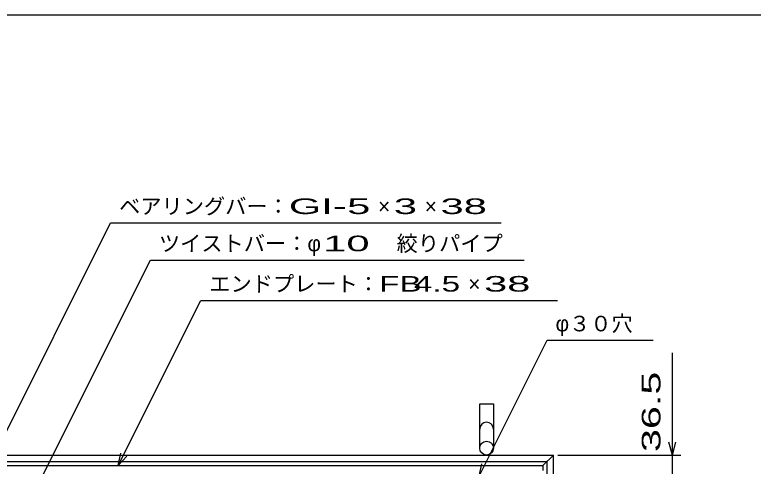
# Model space of a CAD drawing. Units: millimetres, scale not verified. Extents: x -1456 to 1385, y -1026 to 843.
# Drawn here: x -876 to -180, y 418 to 843 of the extents above; entities that cross this region are included whole.
import ezdxf
from ezdxf.enums import TextEntityAlignment as Align

# ---------------------------------------------------------------- set-up
doc = ezdxf.new("R2010")
doc.units = ezdxf.units.MM
doc.header["$LTSCALE"] = 8
doc.linetypes.add('DASHED', pattern=[7.5, 6, -1.5])
for name, color, linetype, lineweight in [('0_2', 150, 'Continuous', 25), ('16', 3, 'Continuous', 25), ('19', 6, 'Continuous', 25), ('22', 4, 'Continuous', 25)]:
    doc.layers.add(name, color=color, linetype=linetype, lineweight=lineweight)
doc.styles.add('ベクトル', font='')
doc.styles.get('ベクトル').set_extended_font_data('ベクトル')

msp = doc.modelspace()

# ---------------------------------------------------------------- linework, layer by layer
at = {"layer": '0_2'}
msp.add_line((-1383.2, 842.8), (1384.8, 842.8), dxfattribs=at)
at = {"layer": '16'}
for p, q in [((-983, 418.5), (-378, 418.5)), ((-378, 418.5), (-378, 414))]:
    msp.add_line(p, q, dxfattribs=at)
at = {"layer": '19'}
for p, q in [((-437.5, 435), (-437.5, 476.62)), ((-437.5, 476.62), (-424.5, 476.62)), ((-424.5, 476.62), (-424.5, 435)), ((-993, 428.5), (-368, 428.5)), ((-368, -191.5), (-368, 428.5)), ((-987, 422.5), (-374, 422.5)), ((-374, -185.5), (-374, 422.5))]:
    msp.add_line(p, q, dxfattribs=at)
at = {"layer": '19', "linetype": 'DASHED'}
msp.add_line((-378, 418.5), (-368, 428.5), dxfattribs=at)
at = {"layer": '19'}
msp.add_circle((-431, 435), 6.5, dxfattribs=at)
msp.add_arc((-431, 452.84), 6.5, 0, 180, dxfattribs=at)
at = {"layer": '22'}
for p, q in [((-948, 321.5), (-785.25, 647)), ((-785.25, 647), (-417.25, 647)), ((-868, 371.5), (-747.75, 612)), ((-747.75, 612), (-395.75, 612)), ((-778, 418.5), (-700.25, 574)), ((-700.25, 574), (-364.25, 574)), ((-438, 408.6), (-374, 536.6)), ((-374, 536.6), (-274, 536.6)), ((-256, 428.5), (-256, 524.5)), ((-256, 428.5), (-259.2, 440.5)), ((-256, 428.5), (-252.8, 440.5)), ((-778, 418.5), (-775.6, 430.18)), ((-778, 418.5), (-770, 427.3)), ((-364, 428.5), (-248, 428.5)), ((-256, 392), (-256, 428.5)), ((-438, 408.6), (-435.6, 420.28))]:
    msp.add_line(p, q, dxfattribs=at)

# ---------------------------------------------------------------- texts
at = {"layer": '22', "color": 2, "style": 'ベクトル'}
for s, p in [('ベアリングバー：', (-777.25, 662.6)), ('×', (-533.25, 662.6)), ('×', (-489.25, 662.6)), ('ツイストバー：', (-739.75, 627.6)), ('絞りパイプ', (-515.75, 627.6)), ('φ', (-599.75, 627.6)), ('エンドプレート：', (-692.25, 589.6)), ('×', (-448.25, 589.6)), ('φ３０穴', (-366, 552.2))]:
    msp.add_text(s, height=14.66, dxfattribs=at).set_placement(p, align=Align.MIDDLE_LEFT)
for s, width, p in [('GI-', 2, (-617.25, 662.6)), (' 5 ', 2, (-573.25, 662.6)), (' 3 ', 2, (-529.25, 662.6)), (' 38 ', 2, (-485.25, 662.6)), (' 10 ', 2, (-595.75, 627.6)), ('FB', 1.6, (-532.25, 589.6)), (' 4.5 ', 1.6, (-508.25, 589.6)), (' 38 ', 2, (-444.25, 589.6))]:
    msp.add_text(s, height=14.66, dxfattribs=dict(at, width=width)).set_placement(p, align=Align.MIDDLE_LEFT)
at = {"layer": '22', "color": 2, "style": 'ベクトル', "width": 1.65}
msp.add_text(' 36.5 ', height=17.6, rotation=90, dxfattribs=at).set_placement((-276, 420.5), align=Align.MIDDLE_LEFT)

doc.saveas('drawing.dxf')
